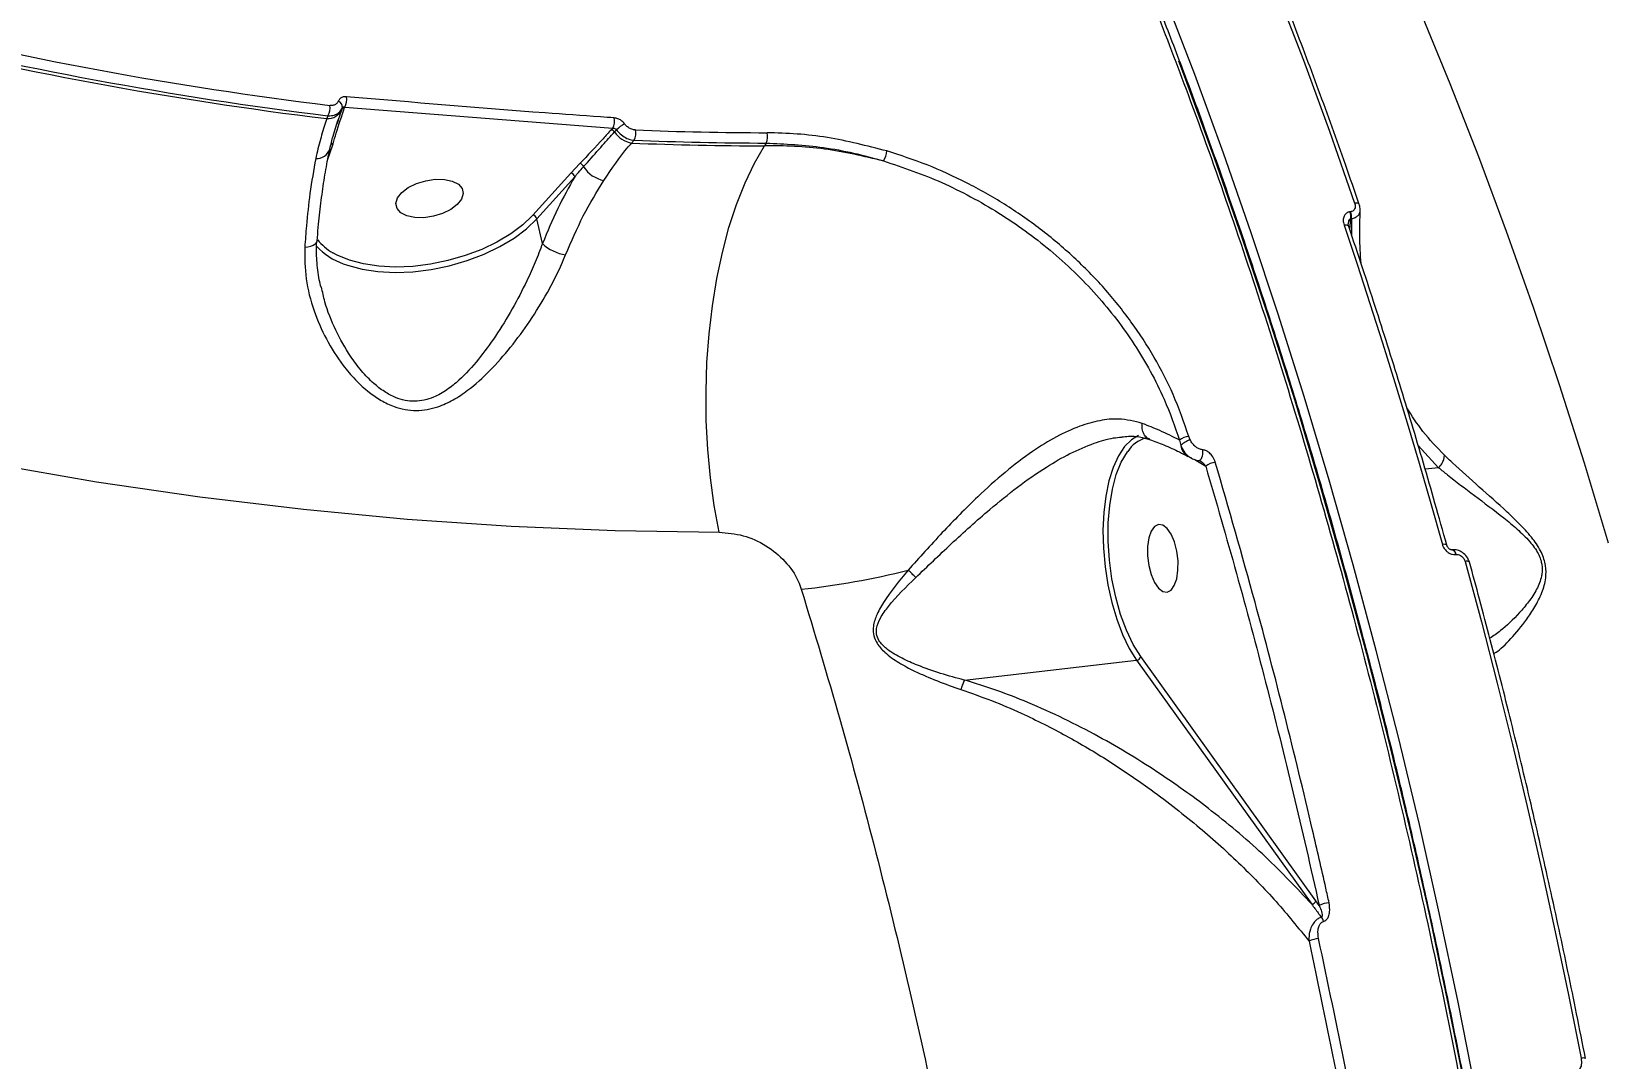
# Model space of a CAD drawing. Header units: millimetres. Extents: x -10881 to 8954, y -8695 to 5624.
# Drawn here: x 3439.8 to 3647, y -3353.4 to -3218.4 of the extents above; entities that cross this region are included whole.
import ezdxf

# ---------------------------------------------------------------- set-up
doc = ezdxf.new("R2010")
doc.units = ezdxf.units.MM
for name, color, linetype in [('DIKOM_ОБЪЕКТ', 7, 'Continuous'), ('DIKOM_РАЗМЕР_ЗОНА', 7, 'Continuous'), ('DIKOM_РАЗМЕР_ОБЪЕКТА', 7, 'Continuous')]:
    doc.layers.add(name, color=color, linetype=linetype)
doc.styles.add('style1', font='arial.ttf', dxfattribs={"width": 0.8})
doc.dimstyles.new('1-50', dxfattribs={"dimtxt": 300, "dimasz": 200, "dimexe": 100, "dimexo": 0, "dimgap": 100, "dimtad": 1, "dimtxsty": 'style1', "dimcen": 200, "dimclrd": 7, "dimclre": 7, "dimclrt": 7, "dimadec": 1, "dimazin": 2, "dimtfac": 1, "dimtmove": 0, "dimatfit": 2, "dimfxl": 0, "dimlwd": 25, "dimlwe": 18, "dimarcsym": 0})

# ---------------------------------------------------------------- blocks, each defined once
blk = doc.blocks.new('*D10')
at = {"layer": 'Defpoints', "color": 0, "transparency": 16777216}
for p in [(-7152.73, 2730.8), (7385.22, 911.28), (7385.22, -7693.77)]:
    blk.add_point(p, dxfattribs=at)
at = {"layer": 'DIKOM_РАЗМЕР_ОБЪЕКТА', "color": 7, "lineweight": 18, "transparency": 16777216}
for p, q in [((-7152.73, 2730.8), (-7152.73, -7793.77)), ((7385.22, 911.28), (7385.22, -7793.77))]:
    blk.add_line(p, q, dxfattribs=at)
at = {"layer": 'DIKOM_РАЗМЕР_ОБЪЕКТА', "color": 7, "lineweight": 25, "transparency": 16777216}
blk.add_line((-6952.73, -7693.77), (7185.22, -7693.77), dxfattribs=at)
at = {"layer": 'DIKOM_РАЗМЕР_ОБЪЕКТА', "color": 7, "transparency": 16777216}
for points in [[(-6952.73, -7660.43), (-6952.73, -7727.1), (-7152.73, -7693.77)], [(7185.22, -7660.43), (7185.22, -7727.1), (7385.22, -7693.77)]]:
    blk.add_solid(points, dxfattribs=at)
at = {"layer": 'DIKOM_РАЗМЕР_ОБЪЕКТА', "color": 7, "transparency": 16777216, "insert": (116.24, -7440.59), "char_height": 300, "attachment_point": 5, "style": 'style1'}
blk.add_mtext('14500', dxfattribs=at)
blk = doc.blocks.new('*D12')
at = {"layer": 'Defpoints', "color": 0, "transparency": 16777216}
for p in [(-9113.32, 3014.05), (8954.2, 2756.48), (8954.2, -8594.51)]:
    blk.add_point(p, dxfattribs=at)
at = {"layer": 'DIKOM_РАЗМЕР_ЗОНА', "color": 7, "lineweight": 18, "transparency": 16777216}
for p, q in [((-9113.32, 3014.05), (-9113.32, -8694.51)), ((8954.2, 2756.48), (8954.2, -8694.51))]:
    blk.add_line(p, q, dxfattribs=at)
at = {"layer": 'DIKOM_РАЗМЕР_ЗОНА', "color": 7, "lineweight": 25, "transparency": 16777216}
blk.add_line((-8913.32, -8594.51), (8754.2, -8594.51), dxfattribs=at)
at = {"layer": 'DIKOM_РАЗМЕР_ЗОНА', "color": 7, "transparency": 16777216}
for points in [[(-8913.32, -8561.18), (-8913.32, -8627.85), (-9113.32, -8594.51)], [(8754.2, -8561.18), (8754.2, -8627.85), (8954.2, -8594.51)]]:
    blk.add_solid(points, dxfattribs=at)
at = {"layer": 'DIKOM_РАЗМЕР_ЗОНА', "color": 7, "transparency": 16777216, "insert": (-79.56, -8341.34), "char_height": 300, "attachment_point": 5, "style": 'style1'}
blk.add_mtext('18000', dxfattribs=at)

msp = doc.modelspace()

# ---------------------------------------------------------------- linework, layer by layer
at = {"layer": 'DIKOM_ОБЪЕКТ', "color": 7, "linetype": 'Continuous', "lineweight": 15}
for p, q in [((3480.989, -3228.4), (3481.014, -3228.328)), ((3481.014, -3228.328), (3516.223, -3231.109)), ((3478.787, -3229.464), (3478.654, -3229.848)), ((3516.223, -3231.109), (3516.042, -3231.309)), ((3516.474, -3231.601), (3516.73, -3231.318)), ((3518.708, -3233.063), (3519.036, -3232.697)), ((3478.761, -3235.3), (3479.063, -3234.43)), ((3479.063, -3234.43), (3479.466, -3233.148)), ((3536.379, -3233.063), (3536.172, -3233.432)), ((3510.722, -3237.013), (3505.733, -3242.533)), ((3511.902, -3235.755), (3510.722, -3237.013)), ((3506.251, -3243.014), (3511.24, -3237.494)), ((3505.733, -3242.533), (3505.545, -3242.736)), ((3506.992, -3246.283), (3506.251, -3243.014)), ((3613.072, -3244.407), (3613.227, -3242.997)), ((3613.219, -3242.083), (3613.127, -3242.094)), ((3613.227, -3242.997), (3613.319, -3242.987)), ((3613.319, -3242.987), (3613.319, -3245.145)), ((3590.707, -3272.123), (3590.892, -3272.816)), ((3592.111, -3272.085), (3591.927, -3271.63)), ((3591.855, -3274.262), (3591.805, -3274.235)), ((3622.062, -3272.815), (3624.765, -3275.742)), ((3592.728, -3274.672), (3593.073, -3274.885)), ((3593.073, -3274.885), (3594.15, -3275.547)), ((3624.762, -3275.744), (3622.979, -3275.949)), ((3626.545, -3286.535), (3626.515, -3286.538)), ((3627.001, -3287.151), (3627.03, -3287.148)), ((3562.443, -3303.651), (3585.078, -3301.038)), ((3585.078, -3301.038), (3608.078, -3333.12)), ((3608.614, -3332.662), (3585.614, -3300.581)), ((3609.072, -3333.303), (3608.614, -3332.662))]:
    msp.add_line(p, q, dxfattribs=at)
at = {"layer": 'DIKOM_ОБЪЕКТ', "color": 7, "linetype": 'Continuous', "lineweight": 15, "flags": 128}
for points in [[(3647.084, -3285.639), (3643.921, -3275.159), (3640.633, -3264.835), (3637.223, -3254.677), (3633.692, -3244.693), (3630.046, -3234.893), (3626.287, -3225.287), (3622.419, -3215.883), (3618.445, -3206.689), (3614.369, -3197.716), (3610.194, -3188.97), (3605.926, -3180.46), (3601.567, -3172.194), (3597.122, -3164.18), (3592.595, -3156.424), (3587.99, -3148.935), (3583.311, -3141.719), (3578.563, -3134.783), (3573.75, -3128.134), (3568.876, -3121.777), (3563.947, -3115.718), (3558.966, -3109.964)], [(3584.614, -3169.741), (3588.55, -3178.038), (3592.407, -3186.519), (3596.181, -3195.18), (3599.87, -3204.014), (3603.471, -3213.015), (3606.981, -3222.177), (3610.399, -3231.494), (3613.722, -3240.959)], [(3629.664, -3357.778), (3627.327, -3345.983), (3624.847, -3334.274), (3622.226, -3322.661), (3619.467, -3311.154), (3616.572, -3299.763), (3613.543, -3288.497), (3610.383, -3277.366), (3607.095, -3266.379), (3603.681, -3255.546), (3600.145, -3244.875), (3596.489, -3234.375), (3592.716, -3224.056), (3588.829, -3213.926)], [(3590.576, -3222.238), (3591.501, -3224.693), (3595.265, -3234.988), (3598.913, -3245.463), (3602.441, -3256.108), (3605.847, -3266.916), (3609.127, -3277.877), (3612.279, -3288.981), (3615.301, -3300.22), (3618.189, -3311.584), (3620.941, -3323.064), (3623.556, -3334.649), (3626.03, -3346.33), (3628.362, -3358.097)], [(3480.691, -3228.416), (3480.652, -3228.527), (3480.612, -3228.642)], [(3530.212, -3284.213), (3529.563, -3280.709), (3529.062, -3277.076), (3528.714, -3273.347), (3528.522, -3269.556), (3528.487, -3265.738), (3528.609, -3261.927), (3528.889, -3258.158), (3529.322, -3254.467), (3529.905, -3250.885), (3530.634, -3247.446), (3531.5, -3244.182), (3532.497, -3241.121), (3533.614, -3238.293), (3534.843, -3235.722), (3536.172, -3233.432)], [(3494.101, -3237.851), (3495.14, -3238.076), (3495.936, -3238.485), (3496.426, -3239.045), (3496.57, -3239.711), (3496.356, -3240.429), (3495.801, -3241.14), (3494.95, -3241.787), (3493.873, -3242.318), (3492.656, -3242.689), (3491.398, -3242.871), (3490.201, -3242.848), (3489.163, -3242.623), (3488.366, -3242.214), (3487.876, -3241.654), (3487.733, -3240.988), (3487.947, -3240.271), (3488.502, -3239.56), (3489.353, -3238.913), (3490.43, -3238.382), (3491.647, -3238.011), (3492.904, -3237.829), (3494.101, -3237.851)], [(3614.331, -3241.125), (3614.305, -3241.076), (3614.24, -3241.02), (3614.146, -3240.98), (3614.026, -3240.955), (3613.883, -3240.949), (3613.722, -3240.959)], [(3505.545, -3242.736), (3504.417, -3243.8), (3502.832, -3244.992), (3501.014, -3246.082), (3499.001, -3247.047), (3496.839, -3247.865), (3494.574, -3248.519), (3492.255, -3248.994), (3489.935, -3249.279), (3487.663, -3249.369), (3485.489, -3249.261), (3483.461, -3248.959), (3481.624, -3248.467), (3480.017, -3247.798), (3479.432, -3247.475)], [(3480.814, -3248.926), (3481.388, -3249.134), (3483.283, -3249.641), (3485.375, -3249.953), (3487.616, -3250.064), (3489.959, -3249.971), (3492.352, -3249.677), (3494.743, -3249.187), (3497.079, -3248.513), (3499.309, -3247.67), (3501.384, -3246.675), (3503.26, -3245.55), (3504.894, -3244.321), (3506.251, -3243.014)], [(3612.944, -3244.026), (3612.928, -3243.992), (3612.869, -3243.932), (3612.775, -3243.887), (3612.652, -3243.861), (3612.504, -3243.852), (3612.336, -3243.863)], [(3612.336, -3243.863), (3614.051, -3248.98), (3615.738, -3254.136), (3617.396, -3259.33), (3619.026, -3264.56), (3620.626, -3269.826), (3622.198, -3275.126), (3623.739, -3280.46), (3625.251, -3285.826)], [(3475.75, -3246.764), (3476.164, -3246.707), (3476.535, -3246.617), (3476.848, -3246.496), (3477.095, -3246.35), (3477.266, -3246.182), (3477.356, -3245.999), (3477.367, -3245.947)], [(3341.464, -3249.223), (3354.576, -3253.965), (3367.773, -3258.37), (3381.05, -3262.434), (3394.399, -3266.157), (3407.812, -3269.536), (3421.282, -3272.568), (3434.802, -3275.253), (3448.365, -3277.589), (3461.962, -3279.574), (3475.587, -3281.208), (3489.232, -3282.489), (3502.89, -3283.418), (3516.552, -3283.992), (3530.212, -3284.213)], [(3585.338, -3271.522), (3584.405, -3272.063), (3583.498, -3272.964), (3582.69, -3274.185), (3581.999, -3275.698), (3581.439, -3277.472), (3581.022, -3279.468), (3580.758, -3281.643), (3580.653, -3283.949), (3580.709, -3286.336), (3580.923, -3288.753), (3581.293, -3291.148), (3581.81, -3293.467), (3582.462, -3295.661), (3583.235, -3297.683), (3584.114, -3299.488), (3585.078, -3301.038)], [(3585.614, -3300.581), (3584.629, -3298.987), (3583.739, -3297.119), (3582.964, -3295.023), (3582.322, -3292.748), (3581.83, -3290.351), (3581.5, -3287.888), (3581.339, -3285.419), (3581.351, -3283.004), (3581.535, -3280.702), (3581.889, -3278.567), (3582.402, -3276.652), (3583.063, -3275.002), (3583.855, -3273.658), (3583.897, -3273.6)], [(3593.727, -3273.383), (3593.744, -3273.655), (3593.731, -3273.939), (3593.687, -3274.212), (3593.617, -3274.452), (3593.527, -3274.64), (3593.422, -3274.76), (3593.331, -3274.802)], [(3593.331, -3274.802), (3593.313, -3274.803), (3593.301, -3274.803)], [(3589.066, -3292.115), (3589.591, -3291.843), (3590.028, -3291.232), (3590.342, -3290.331), (3590.507, -3289.213), (3590.51, -3287.968), (3590.352, -3286.697), (3590.044, -3285.503), (3589.611, -3284.484), (3589.089, -3283.721), (3588.521, -3283.276), (3587.951, -3283.186), (3587.426, -3283.457), (3586.989, -3284.068), (3586.675, -3284.969), (3586.51, -3286.087), (3586.506, -3287.332), (3586.665, -3288.603), (3586.973, -3289.797), (3587.405, -3290.816), (3587.927, -3291.579), (3588.496, -3292.024), (3589.066, -3292.115)], [(3625.844, -3285.942), (3625.829, -3285.911), (3625.774, -3285.866), (3625.685, -3285.833), (3625.564, -3285.816), (3625.418, -3285.813), (3625.251, -3285.826)], [(3626.516, -3286.538), (3626.522, -3286.537), (3626.63, -3286.558), (3626.738, -3286.636), (3626.84, -3286.766), (3626.929, -3286.941), (3627.001, -3287.151)], [(3626.545, -3286.535), (3626.552, -3286.534), (3626.66, -3286.555), (3626.767, -3286.633), (3626.869, -3286.763), (3626.958, -3286.938), (3627.03, -3287.148)], [(3628.82, -3288.17), (3628.796, -3288.128), (3628.736, -3288.088), (3628.646, -3288.06), (3628.528, -3288.046), (3628.387, -3288.045), (3628.227, -3288.057)], [(3628.227, -3288.057), (3630.373, -3296.023), (3632.453, -3304.052), (3634.465, -3312.142), (3636.408, -3320.288), (3638.283, -3328.488), (3640.087, -3336.738), (3641.821, -3345.034), (3643.483, -3353.373)]]:
    msp.add_lwpolyline(points, dxfattribs=at)
at = {"layer": 'DIKOM_ОБЪЕКТ', "color": 7, "linetype": 'Continuous', "lineweight": 15}
for centre, radius, start, end in [((3539.222, -2734.465), 498.674, 255.95618, 263.03913), ((3539.344, -2734.223), 497.562, 255.95618, 263.03913), ((3538.986, -2734.558), 498.951, 255.94031, 263.055), ((3478.75, -3227.81), 2.04, 267.3189, 335.92831), ((3477.085, -3228.441), 1.985, 328.97633, 9.37898), ((3479.891, -3228.309), 0.807, 352.33316, 70.26424), ((3480.984, -3228.806), 0.406, 89.33234, 156.27987), ((3479.368, -3227.36), 1.909, 329.5325, 11.63754), ((3514.467, -3230.162), 1.995, 331.67105, 11.82414), ((3519.119, -3233.491), 3.23, 114.28343, 137.71505), ((3515.906, -3231.977), 0.681, 33.5002, 78.53478), ((3519.298, -3229.725), 3.39, 213.58744, 259.97008), ((3517.334, -3231.799), 1.925, 332.1895, 13.6954), ((3537.971, -2746.226), 486.839, 267.77104, 269.81272), ((3538.096, -2745.957), 485.753, 267.77104, 269.81272), ((3534.677, -3232.217), 1.901, 333.59027, 15.53785), ((3477.338, -3233.29), 1.802, 265.31123, 341.21594), ((3479.49, -3233.625), 0.477, 92.83265, 126.33828), ((3537.734, -2746.323), 487.112, 267.76148, 269.8162), ((3548.913, -3233.727), 3.358, 329.84622, 353.58135), ((3510.592, -3237.673), 0.672, 15.38388, 78.83609), ((3511.742, -3236.433), 0.697, 21.73712, 76.77771), ((3515.797, -3233.992), 4.047, 212.65215, 259.61064), ((3505.603, -3243.192), 0.672, 15.38388, 78.83609), ((3611.068, -3242.78), 2.17, 354.25313, 18.43206), ((3611.161, -3242.769), 2.17, 354.25313, 18.43206), ((3483.838, -3240.5), 8.952, 223.20236, 250.25497), ((3482.88, -3241.467), 6.928, 218.43714, 240.14343), ((3510.976, -3241.98), 5.865, 227.20528, 260.70787), ((3587.482, -3275.93), 4.275, 106.41598, 146.97676), ((3592.154, -3273.949), 2.33, 95.5818, 128.40741), ((3592.939, -3274.85), 2.887, 106.67982, 135.17866), ((3592.775, -3272.608), 1.895, 186.30177, 239.19914), ((3595.59, -3277.249), 2.229, 94.60765, 130.23855), ((3530.244, -3190.427), 101.859, 276.0666, 284.08311), ((3549.945, -3295.606), 8.159, 41.68252, 51.45272), ((3584.997, -3300.401), 0.642, 277.18305, 343.77893), ((3607.998, -3332.483), 0.642, 277.18313, 343.7781), ((3610.668, -3336.323), 3.415, 95.07625, 117.84836), ((3608.168, -3335.868), 1.561, 18.32651, 40.5255), ((3609.358, -3341.435), 3.804, 95.60075, 115.38652), ((3643.727, -3354.175), 0.839, 66.82329, 106.88703)]:
    msp.add_arc(centre, radius, start, end, dxfattribs=at)
for points, knots in [([(3614.331, -3241.125), (3613.728, -3239.38), (3611.978, -3234.32), (3609, -3226.065), (3605.366, -3216.42), (3601.631, -3206.949), (3597.799, -3197.659), (3593.872, -3188.556), (3589.924, -3179.804), (3587.029, -3173.651), (3585.481, -3170.451), (3585.246, -3169.964)], [0, 0, 0, 0, 0.06884193, 0.19965691, 0.33047785, 0.4613028, 0.59213205, 0.72296586, 0.85380454, 0.97776591, 1, 1, 1, 1]), ([(3587.474, -3215.232), (3588.937, -3219.033), (3592.25, -3227.645), (3597.179, -3241.471), (3602.262, -3256.701), (3607.104, -3272.315), (3611.725, -3288.375), (3616.105, -3304.848), (3620.233, -3321.731), (3624.074, -3338.898), (3627.57, -3356.095), (3630.724, -3373.263), (3633.546, -3390.382), (3636.068, -3407.653), (3638.298, -3425.15), (3640.221, -3442.826), (3641.826, -3460.672), (3643.096, -3478.551), (3644.012, -3496.199), (3644.586, -3513.563), (3644.831, -3530.637), (3644.749, -3547.619), (3644.337, -3564.58), (3643.585, -3581.467), (3642.486, -3598.264), (3641.042, -3614.839), (3639.275, -3630.947), (3637.205, -3646.551), (3634.845, -3661.655), (3632.168, -3676.433), (3629.16, -3690.945), (3625.819, -3705.139), (3622.139, -3718.993), (3618.144, -3732.395), (3613.894, -3745.148), (3609.412, -3757.233), (3604.713, -3768.663), (3599.744, -3779.572), (3594.478, -3789.999), (3588.925, -3799.899), (3583.08, -3809.249), (3576.984, -3817.967), (3570.393, -3826.355), (3563.296, -3834.274), (3555.68, -3841.614), (3547.796, -3848.004), (3541.235, -3852.614), (3537.235, -3854.739), (3536.019, -3855.384)], [0, 0, 0, 0, 0.0169086, 0.0383058, 0.0597398, 0.0812855, 0.1028686, 0.1248822, 0.1469358, 0.169111, 0.1913272, 0.2127244, 0.2341584, 0.255704, 0.2772872, 0.2993007, 0.3213543, 0.3435295, 0.3657457, 0.3871429, 0.4085769, 0.4301225, 0.4517057, 0.4737192, 0.4957728, 0.517948, 0.5401642, 0.5615614, 0.5829954, 0.604541, 0.6261242, 0.6481377, 0.6701913, 0.6923665, 0.7145826, 0.7359798, 0.7574138, 0.7789594, 0.8005425, 0.822556, 0.8446096, 0.8667848, 0.8890009, 0.9139315, 0.9388622, 0.963851, 0.9890173, 1, 1, 1, 1]), ([(3536.339, -3855.413), (3537.439, -3854.8), (3540.1, -3853.319), (3544.247, -3850.617), (3548.787, -3847.358), (3553.259, -3843.785), (3557.666, -3839.91), (3562.009, -3835.728), (3566.289, -3831.238), (3570.502, -3826.442), (3574.635, -3821.358), (3578.671, -3816.003), (3582.597, -3810.395), (3586.411, -3804.536), (3590.117, -3798.425), (3593.714, -3792.061), (3597.206, -3785.442), (3600.592, -3778.565), (3603.874, -3771.431), (3607.053, -3764.036), (3610.129, -3756.378), (3613.102, -3748.456), (3615.965, -3740.29), (3618.706, -3731.914), (3621.314, -3723.358), (3623.785, -3714.633), (3626.123, -3705.735), (3628.328, -3696.661), (3630.402, -3687.409), (3632.345, -3677.975), (3634.158, -3668.358), (3635.84, -3658.555), (3637.394, -3648.562), (3638.818, -3638.375), (3640.11, -3628.014), (3641.265, -3617.519), (3642.277, -3606.93), (3643.146, -3596.268), (3643.871, -3585.533), (3644.453, -3574.718), (3644.893, -3563.822), (3645.191, -3552.841), (3645.348, -3541.771), (3645.363, -3530.611), (3645.236, -3519.356), (3644.966, -3508.002), (3644.554, -3496.561), (3644.002, -3485.071), (3643.311, -3473.58), (3642.482, -3462.119), (3641.516, -3450.69), (3640.414, -3439.29), (3639.175, -3427.914), (3637.799, -3416.558), (3636.285, -3405.22), (3634.635, -3393.897), (3632.846, -3382.585), (3630.917, -3371.281), (3628.85, -3359.987), (3626.65, -3348.734), (3624.325, -3337.569), (3621.883, -3326.532), (3619.327, -3315.632), (3616.656, -3304.865), (3613.869, -3294.225), (3610.966, -3283.71), (3607.946, -3273.316), (3604.808, -3263.04), (3601.551, -3252.881), (3598.174, -3242.832), (3594.674, -3232.9), (3591.316, -3223.747), (3589.078, -3217.988), (3588.086, -3215.436)], [0, 0, 0, 0, 0.0099177, 0.0239784, 0.0380449, 0.0521277, 0.0662424, 0.0804042, 0.0946284, 0.10893, 0.1232768, 0.1375702, 0.1517928, 0.1659618, 0.1800928, 0.1942015, 0.2083038, 0.2224142, 0.2365445, 0.2507107, 0.2649285, 0.2792141, 0.2935628, 0.3078899, 0.3221316, 0.3363128, 0.3504494, 0.3645578, 0.3786539, 0.3927539, 0.406869, 0.4210148, 0.4352073, 0.4494627, 0.4637923, 0.4781237, 0.4923809, 0.5065728, 0.5207156, 0.5348253, 0.5489181, 0.5630102, 0.5771143, 0.5912445, 0.6054168, 0.6196475, 0.6339524, 0.6482854, 0.6625633, 0.676771, 0.6909249, 0.7050411, 0.7191358, 0.733225, 0.7473231, 0.7614426, 0.7755997, 0.7898103, 0.8040906, 0.8184264, 0.8327337, 0.8469617, 0.8611312, 0.8752583, 0.8893591, 0.9034499, 0.9175464, 0.9316598, 0.945806, 0.9600011, 0.9742612, 0.9885927, 1, 1, 1, 1]), ([(3478.787, -3229.464), (3478.881, -3229.467), (3479.235, -3229.478), (3479.803, -3229.351), (3480.389, -3228.989), (3480.59, -3228.608), (3480.691, -3228.416)], [0, 0, 0, 0, 0.1092315, 0.4079413, 0.7031128, 1, 1, 1, 1]), ([(3480.164, -3227.549), (3480.104, -3227.661), (3479.986, -3227.885), (3479.641, -3228.083), (3479.307, -3228.14), (3479.1, -3228.122), (3479.044, -3228.117)], [0, 0, 0, 0, 0.2954348, 0.5903659, 0.8901389, 1, 1, 1, 1]), ([(3479.466, -3233.148), (3479.603, -3232.688), (3480.071, -3231.107), (3480.608, -3229.523), (3480.989, -3228.4)], [0, 0, 0, 0, 0.2911771, 1, 1, 1, 1]), ([(3480.612, -3228.642), (3480.548, -3228.83), (3480.329, -3229.464), (3480.12, -3230.11), (3479.973, -3230.564)], [0, 0, 0, 0, 0.2963541, 1, 1, 1, 1]), ([(3481.238, -3226.975), (3481.198, -3226.973), (3481.007, -3226.96), (3480.687, -3227.015), (3480.342, -3227.213), (3480.223, -3227.437), (3480.164, -3227.549)], [0, 0, 0, 0, 0.08104817, 0.39083274, 0.69514486, 1, 1, 1, 1]), ([(3480.691, -3228.416), (3480.709, -3228.385), (3480.746, -3228.32), (3480.851, -3228.29), (3480.945, -3228.302), (3481.002, -3228.324), (3481.014, -3228.328)], [0, 0, 0, 0, 0.2865198, 0.589779, 0.9137368, 1, 1, 1, 1]), ([(3516.419, -3229.753), (3515.815, -3229.711), (3512.792, -3229.501), (3501.008, -3228.656), (3489.926, -3227.714), (3481.238, -3226.975)], [0, 0, 0, 0, 0.0512253, 0.2561273, 1, 1, 1, 1]), ([(3478.654, -3229.848), (3478.6, -3230.018), (3478.325, -3230.877), (3477.781, -3232.554), (3477.388, -3234.24), (3477.191, -3235.086)], [0, 0, 0, 0, 0.1088866, 0.5528039, 1, 1, 1, 1]), ([(3479.056, -3233.875), (3479.186, -3233.292), (3479.504, -3231.871), (3479.949, -3230.58), (3480.211, -3229.819)], [0, 0, 0, 0, 0.4102194, 1, 1, 1, 1]), ([(3517.791, -3230.547), (3517.763, -3230.51), (3517.638, -3230.341), (3517.348, -3230.077), (3516.893, -3229.827), (3516.577, -3229.778), (3516.419, -3229.753)], [0, 0, 0, 0, 0.0855851, 0.3893451, 0.6948191, 1, 1, 1, 1]), ([(3519.204, -3231.343), (3519.047, -3231.323), (3518.732, -3231.282), (3518.272, -3231.044), (3517.963, -3230.776), (3517.828, -3230.596), (3517.791, -3230.547)], [0, 0, 0, 0, 0.2968968, 0.5940668, 0.8895197, 1, 1, 1, 1]), ([(3516.042, -3231.309), (3515.684, -3231.702), (3514.335, -3233.189), (3512.933, -3234.668), (3511.902, -3235.755)], [0, 0, 0, 0, 0.2646963, 1, 1, 1, 1]), ([(3512.39, -3236.175), (3512.56, -3235.985), (3513.409, -3235.036), (3514.766, -3233.5), (3515.95, -3232.183), (3516.474, -3231.601)], [0, 0, 0, 0, 0.1222813, 0.6114381, 1, 1, 1, 1]), ([(3516.223, -3231.109), (3516.282, -3231.109), (3516.4, -3231.109), (3516.569, -3231.172), (3516.676, -3231.252), (3516.72, -3231.306), (3516.73, -3231.318)], [0, 0, 0, 0, 0.3131238, 0.619667, 0.9171247, 1, 1, 1, 1]), ([(3516.73, -3231.318), (3516.79, -3231.4), (3517.014, -3231.702), (3517.521, -3232.156), (3518.271, -3232.571), (3518.781, -3232.655), (3519.036, -3232.697)], [0, 0, 0, 0, 0.1106032, 0.4063325, 0.7035048, 1, 1, 1, 1]), ([(3552.25, -3234.102), (3549.64, -3233.433), (3545.691, -3232.42), (3540.431, -3231.813), (3537.819, -3231.743), (3536.508, -3231.708)], [0, 0, 0, 0, 0.4927635, 0.7454697, 1, 1, 1, 1]), ([(3477.384, -3245.95), (3477.43, -3245.346), (3477.561, -3243.63), (3477.862, -3240.952), (3478.282, -3237.952), (3478.682, -3235.59), (3478.963, -3234.321), (3479.055, -3233.905)], [0, 0, 0, 0, 0.1345144, 0.3822737, 0.6307115, 0.8788664, 1, 1, 1, 1]), ([(3515.067, -3237.972), (3516.096, -3236.429), (3517.261, -3234.68), (3518.555, -3233.234), (3518.708, -3233.063)], [0, 0, 0, 0, 0.8821406, 1, 1, 1, 1]), ([(3551.817, -3235.413), (3549.225, -3234.814), (3545.304, -3233.906), (3540.076, -3233.435), (3537.476, -3233.433), (3536.172, -3233.432)], [0, 0, 0, 0, 0.4927819, 0.7454818, 1, 1, 1, 1]), ([(3536.379, -3233.063), (3538.884, -3233.178), (3542.674, -3233.353), (3547.871, -3234.33), (3550.498, -3235.051), (3551.817, -3235.413)], [0, 0, 0, 0, 0.492808, 0.7454984, 1, 1, 1, 1]), ([(3591.927, -3271.63), (3591.291, -3269.785), (3590.066, -3266.236), (3587.451, -3261.193), (3584.417, -3256.505), (3580.875, -3252.093), (3576.871, -3248.02), (3572.473, -3244.319), (3567.749, -3241.032), (3562.753, -3238.219), (3557.571, -3235.842), (3554.022, -3234.681), (3552.25, -3234.102)], [0, 0, 0, 0, 0.1070822, 0.2059729, 0.3051836, 0.4040767, 0.5033365, 0.6029167, 0.7021785, 0.8013468, 0.9008323, 1, 1, 1, 1]), ([(3477.191, -3235.086), (3476.926, -3236.591), (3476.44, -3239.345), (3475.998, -3243.369), (3475.819, -3245.818), (3475.75, -3246.764)], [0, 0, 0, 0, 0.4251179, 0.7780799, 1, 1, 1, 1]), ([(3511.24, -3237.494), (3511.403, -3237.302), (3511.779, -3236.859), (3512.169, -3236.422), (3512.39, -3236.175)], [0, 0, 0, 0, 0.4352963, 1, 1, 1, 1]), ([(3551.817, -3235.413), (3554.386, -3236.28), (3558.272, -3237.592), (3563.289, -3240.084), (3568.15, -3242.892), (3572.729, -3246.214), (3576.903, -3249.968), (3580.765, -3253.99), (3584.14, -3258.385), (3586.926, -3263.052), (3589.022, -3267.238), (3590.084, -3270.318), (3590.707, -3272.123)], [0, 0, 0, 0, 0.1468748, 0.2222339, 0.2981482, 0.444988, 0.5203448, 0.5962631, 0.7424206, 0.8174389, 0.8930195, 1, 1, 1, 1]), ([(3511.24, -3237.494), (3510.477, -3238.851), (3508.94, -3241.586), (3507.645, -3244.709), (3506.992, -3246.283)], [0, 0, 0, 0, 0.4960566, 1, 1, 1, 1]), ([(3510.029, -3247.767), (3510.779, -3246.017), (3512.295, -3242.474), (3514.136, -3239.484), (3515.067, -3237.972)], [0, 0, 0, 0, 0.4942419, 1, 1, 1, 1]), ([(3613.722, -3240.959), (3613.759, -3241.108), (3613.823, -3241.372), (3613.748, -3241.709), (3613.588, -3241.939), (3613.395, -3242.054), (3613.26, -3242.076), (3613.219, -3242.083)], [0, 0, 0, 0, 0.3025704, 0.534681, 0.7254608, 0.9171004, 1, 1, 1, 1]), ([(3614.448, -3241.949), (3614.449, -3241.746), (3614.451, -3241.465), (3614.346, -3241.201), (3614.317, -3241.128)], [0, 0, 0, 0, 0.7205353, 1, 1, 1, 1]), ([(3613.127, -3242.094), (3613.065, -3242.104), (3612.853, -3242.14), (3612.549, -3242.325), (3612.297, -3242.7), (3612.183, -3243.228), (3612.282, -3243.639), (3612.336, -3243.863)], [0, 0, 0, 0, 0.0796272, 0.2757181, 0.4707552, 0.7105349, 1, 1, 1, 1]), ([(3612.898, -3243.669), (3612.909, -3243.575), (3612.929, -3243.396), (3613.004, -3243.192), (3613.089, -3243.071), (3613.157, -3243.014), (3613.206, -3243.002), (3613.227, -3242.997)], [0, 0, 0, 0, 0.3484287, 0.663587, 0.7940198, 0.913326, 1, 1, 1, 1]), ([(3613.319, -3242.987), (3613.401, -3242.971), (3613.67, -3242.92), (3614.045, -3242.735), (3614.375, -3242.392), (3614.426, -3242.098), (3614.453, -3241.942)], [0, 0, 0, 0, 0.1252246, 0.4123098, 0.687449, 1, 1, 1, 1]), ([(3614.578, -3248.905), (3614.492, -3247.701), (3614.33, -3245.413), (3614.421, -3243.059), (3614.464, -3241.943)], [0, 0, 0, 0, 0.5262884, 1, 1, 1, 1]), ([(3612.949, -3244.026), (3612.94, -3244.005), (3612.892, -3243.884), (3612.882, -3243.74), (3612.893, -3243.683), (3612.895, -3243.673)], [0, 0, 0, 0, 0.1419516, 0.8508402, 1, 1, 1, 1]), ([(3625.844, -3285.942), (3625.326, -3284.092), (3623.821, -3278.725), (3621.243, -3269.936), (3618.072, -3259.628), (3615.293, -3251.005), (3613.556, -3245.843), (3612.944, -3244.026)], [0, 0, 0, 0, 0.12932467, 0.37505622, 0.62079735, 0.86654389, 1, 1, 1, 1]), ([(3475.75, -3246.764), (3475.754, -3248.142), (3475.761, -3250.952), (3476.845, -3255.031), (3478.505, -3258.873), (3480.409, -3261.89), (3482.374, -3264.216), (3484.06, -3265.766), (3485.785, -3266.945), (3487.818, -3267.913), (3490.398, -3268.393), (3493.051, -3267.9), (3495.288, -3266.866), (3497.598, -3265.325), (3500.139, -3263.025), (3502.85, -3259.929), (3505.39, -3256.462), (3507.41, -3253.185), (3508.965, -3250.251), (3509.673, -3248.599), (3510.029, -3247.767)], [0, 0, 0, 0, 0.0741124, 0.1510356, 0.2205987, 0.2917262, 0.3343346, 0.3775455, 0.4100567, 0.4432595, 0.4962516, 0.5490834, 0.5885348, 0.6289782, 0.6961141, 0.7650066, 0.8354346, 0.9076279, 0.9534372, 1, 1, 1, 1]), ([(3477.907, -3252.016), (3477.82, -3251.693), (3477.508, -3250.524), (3477.325, -3248.529), (3477.237, -3246.811), (3477.359, -3245.981), (3477.365, -3245.937)], [0, 0, 0, 0, 0.15999952, 0.57926968, 0.97787687, 1, 1, 1, 1]), ([(3506.992, -3246.283), (3506.688, -3247.095), (3506.075, -3248.731), (3504.757, -3251.62), (3503.035, -3254.914), (3500.904, -3258.383), (3498.595, -3261.559), (3496.459, -3263.916), (3494.457, -3265.547), (3492.554, -3266.638), (3490.226, -3267.197), (3487.954, -3266.727), (3486.178, -3265.764), (3484.662, -3264.582), (3483.168, -3263.016), (3481.434, -3260.693), (3479.767, -3257.661), (3478.482, -3254.582), (3478.09, -3252.648), (3477.96, -3252.007)], [0, 0, 0, 0, 0.0532161, 0.1072626, 0.1893365, 0.2733192, 0.3504146, 0.4291272, 0.472627, 0.517132, 0.5731737, 0.6289317, 0.6639811, 0.7001142, 0.7479879, 0.7966757, 0.8771734, 0.9593189, 1, 1, 1, 1]), ([(3625.514, -3274.08), (3624.538, -3273.073), (3622.7, -3271.176), (3621.259, -3268.927), (3620.583, -3267.871)], [0, 0, 0, 0, 0.530962, 1, 1, 1, 1]), ([(3585.802, -3269.911), (3584.791, -3269.65), (3583.025, -3269.195), (3580.215, -3269.492), (3577.471, -3270.256), (3574.5, -3271.62), (3571.201, -3273.662), (3567.729, -3276.331), (3563.734, -3279.928), (3559.423, -3284.328), (3556.51, -3287.575), (3555.029, -3289.225)], [0, 0, 0, 0, 0.1045096, 0.1823156, 0.2623965, 0.3546203, 0.4495241, 0.5618071, 0.6772358, 0.8359151, 1, 1, 1, 1]), ([(3586.813, -3271.993), (3586.677, -3271.94), (3586.355, -3271.814), (3585.998, -3271.323), (3585.801, -3270.692), (3585.779, -3270.193), (3585.799, -3269.953), (3585.802, -3269.911)], [0, 0, 0, 0, 0.2024592, 0.4785754, 0.7546926, 0.9562114, 1, 1, 1, 1]), ([(3590.707, -3272.123), (3589.872, -3271.692), (3588.389, -3270.927), (3586.59, -3270.22), (3585.802, -3269.911)], [0, 0, 0, 0, 0.5623929, 1, 1, 1, 1]), ([(3556.038, -3290.18), (3557.58, -3288.705), (3560.704, -3285.716), (3565.209, -3281.65), (3569.417, -3278.242), (3572.949, -3275.76), (3576.338, -3273.801), (3579.29, -3272.541), (3581.565, -3271.84), (3582.728, -3271.753), (3583.075, -3271.727)], [0, 0, 0, 0, 0.190902, 0.3867221, 0.5198849, 0.656048, 0.7634445, 0.8735023, 0.9622402, 1, 1, 1, 1]), ([(3583.107, -3271.695), (3583.409, -3271.657), (3584.238, -3271.552), (3585.478, -3271.654), (3586.352, -3271.914), (3586.792, -3272.045)], [0, 0, 0, 0, 0.2218247, 0.6076537, 1, 1, 1, 1]), ([(3586.774, -3272.019), (3587.406, -3272.257), (3588.819, -3272.79), (3590.497, -3273.542), (3591.432, -3274.054), (3591.792, -3274.251)], [0, 0, 0, 0, 0.3327578, 0.7437028, 1, 1, 1, 1]), ([(3593.727, -3273.383), (3593.582, -3273.359), (3593.295, -3273.309), (3592.833, -3273.027), (3592.414, -3272.615), (3592.207, -3272.253), (3592.111, -3272.085)], [0, 0, 0, 0, 0.2096764, 0.4181568, 0.729856, 1, 1, 1, 1]), ([(3590.892, -3272.816), (3591.009, -3273.07), (3591.267, -3273.628), (3591.777, -3274.206), (3592.172, -3274.414), (3592.284, -3274.473)], [0, 0, 0, 0, 0.3738673, 0.8212508, 1, 1, 1, 1]), ([(3591.868, -3274.243), (3591.932, -3274.276), (3592.086, -3274.356), (3592.218, -3274.436), (3592.295, -3274.483)], [0, 0, 0, 0, 0.4180968, 1, 1, 1, 1]), ([(3595.411, -3275.027), (3595.39, -3274.962), (3595.291, -3274.656), (3595.025, -3274.174), (3594.581, -3273.722), (3594.142, -3273.454), (3593.865, -3273.407), (3593.727, -3273.383)], [0, 0, 0, 0, 0.0843516, 0.4026499, 0.6518232, 0.8254915, 1, 1, 1, 1]), ([(3624.765, -3275.742), (3624.909, -3275.569), (3625.198, -3275.223), (3625.434, -3274.693), (3625.514, -3274.314), (3625.514, -3274.135), (3625.514, -3274.08)], [0, 0, 0, 0, 0.3252677, 0.6505354, 0.8925526, 1, 1, 1, 1]), ([(3632.006, -3300.174), (3632.109, -3300.117), (3632.763, -3299.762), (3634.252, -3298.257), (3636.016, -3296.189), (3637.421, -3294.067), (3638.337, -3292.289), (3638.887, -3290.453), (3638.9, -3288.614), (3638.316, -3286.802), (3637.112, -3284.981), (3635.53, -3283.236), (3633.127, -3280.94), (3630.042, -3278.236), (3627.312, -3275.789), (3625.88, -3274.429), (3625.514, -3274.08)], [0, 0, 0, 0, 0.0240052, 0.1512992, 0.280953, 0.3472771, 0.4143121, 0.4730393, 0.5148572, 0.5572816, 0.6045972, 0.6601783, 0.7172656, 0.8364412, 0.9580987, 1, 1, 1, 1]), ([(3592.288, -3274.467), (3592.382, -3274.529), (3592.689, -3274.728), (3593.051, -3274.772), (3593.301, -3274.801)], [0, 0, 0, 0, 0.3088802, 1, 1, 1, 1]), ([(3593.3, -3274.803), (3593.298, -3274.803), (3593.296, -3274.803), (3593.312, -3274.804), (3593.354, -3274.813), (3593.41, -3274.834), (3593.454, -3274.86), (3593.478, -3274.873)], [0, 0, 0, 0, 0.2061528, 0.3782461, 0.5542978, 0.764501, 1, 1, 1, 1]), ([(3593.476, -3274.876), (3593.503, -3274.891), (3593.635, -3274.966), (3593.844, -3275.165), (3594.032, -3275.377), (3594.129, -3275.517), (3594.15, -3275.547)], [0, 0, 0, 0, 0.0820984, 0.4091872, 0.8739369, 1, 1, 1, 1]), ([(3594.15, -3275.547), (3595.512, -3280.225), (3598.238, -3289.587), (3602.062, -3303.937), (3605.708, -3318.493), (3607.951, -3328.364), (3609.072, -3333.303)], [0, 0, 0, 0, 0.2491447, 0.4986289, 0.7491418, 1, 1, 1, 1]), ([(3610.366, -3332.921), (3610.224, -3332.285), (3609.515, -3329.103), (3607.627, -3320.858), (3604.572, -3308.288), (3600.353, -3292.101), (3597.18, -3281.137), (3595.411, -3275.027)], [0, 0, 0, 0, 0.0321573, 0.1607921, 0.4182836, 0.6757752, 1, 1, 1, 1]), ([(3624.765, -3275.742), (3624.765, -3275.742), (3624.764, -3275.743), (3624.763, -3275.743), (3624.762, -3275.744), (3624.762, -3275.744)], [0, 0, 0, 0, 0.2963091, 0.6893278, 1, 1, 1, 1]), ([(3624.762, -3275.744), (3625.148, -3276.053), (3626.625, -3277.237), (3629.449, -3279.387), (3632.601, -3281.74), (3635.08, -3283.778), (3636.447, -3285.079), (3637.352, -3286.206), (3637.816, -3286.947), (3638.131, -3287.658), (3638.273, -3288.171), (3638.363, -3288.716), (3638.384, -3289.291), (3638.281, -3290.082), (3638.029, -3290.904), (3637.482, -3292.08), (3636.585, -3293.415), (3634.968, -3295.313), (3633.18, -3297.019), (3631.946, -3297.855), (3631.482, -3298.17)], [0, 0, 0, 0, 0.0463111, 0.1773619, 0.3106014, 0.3700868, 0.430642, 0.4544797, 0.4789386, 0.4963422, 0.5143278, 0.5212827, 0.5421204, 0.5636257, 0.5941481, 0.6252038, 0.6953436, 0.7664077, 0.9120931, 1, 1, 1, 1]), ([(3530.212, -3284.213), (3531.265, -3284.305), (3533.346, -3284.485), (3536.395, -3285.867), (3538.951, -3287.934), (3540.418, -3290.052), (3540.881, -3291.355), (3541.009, -3291.716)], [0, 0, 0, 0, 0.2385226, 0.4713368, 0.696805, 0.9159909, 1, 1, 1, 1]), ([(3625.251, -3285.826), (3625.3, -3285.966), (3625.407, -3286.265), (3625.714, -3286.663), (3626.112, -3286.971), (3626.559, -3287.156), (3626.853, -3287.153), (3627.001, -3287.151)], [0, 0, 0, 0, 0.18903409, 0.40452677, 0.60685181, 0.80337196, 1, 1, 1, 1]), ([(3626.514, -3286.538), (3626.513, -3286.538), (3626.498, -3286.541), (3626.436, -3286.539), (3626.328, -3286.508), (3626.202, -3286.442), (3626.067, -3286.332), (3625.943, -3286.177), (3625.866, -3286.033), (3625.853, -3285.96), (3625.85, -3285.943)], [0, 0, 0, 0, 0.0142228, 0.161844, 0.282439, 0.4087261, 0.5607135, 0.735985, 0.9388218, 1, 1, 1, 1]), ([(3628.801, -3288.175), (3628.74, -3287.983), (3628.596, -3287.534), (3628.09, -3286.975), (3627.432, -3286.611), (3626.885, -3286.481), (3626.605, -3286.543), (3626.549, -3286.555)], [0, 0, 0, 0, 0.1994226, 0.4663731, 0.7118636, 0.9415847, 1, 1, 1, 1]), ([(3627.03, -3287.148), (3627.13, -3287.147), (3627.33, -3287.145), (3627.635, -3287.271), (3627.908, -3287.481), (3628.12, -3287.755), (3628.193, -3287.961), (3628.227, -3288.057)], [0, 0, 0, 0, 0.1951513, 0.3900918, 0.5932741, 0.8111156, 1, 1, 1, 1]), ([(3644.057, -3353.404), (3643.672, -3351.447), (3642.557, -3345.773), (3640.613, -3336.437), (3638.184, -3325.431), (3635.629, -3314.516), (3632.951, -3303.701), (3630.664, -3294.932), (3629.26, -3289.783), (3628.82, -3288.17)], [0, 0, 0, 0, 0.0879785, 0.2551394, 0.4223054, 0.5894733, 0.7566435, 0.9238161, 1, 1, 1, 1]), ([(3555.029, -3289.225), (3553.879, -3290.611), (3552.288, -3292.527), (3550.85, -3295.093), (3550.398, -3296.584), (3550.477, -3297.843), (3550.985, -3298.98), (3552.122, -3300.212), (3553.821, -3301.409), (3557.126, -3303.165), (3559.911, -3304.17), (3561.965, -3304.912)], [0, 0, 0, 0, 0.2311133, 0.319666, 0.3914023, 0.4366917, 0.482219, 0.5456618, 0.6397129, 0.7342294, 1, 1, 1, 1]), ([(3562.434, -3303.654), (3562.431, -3303.654), (3560.345, -3303.123), (3557.562, -3302.28), (3554.224, -3300.826), (3552.512, -3299.857), (3551.357, -3298.799), (3550.868, -3297.797), (3550.858, -3296.675), (3551.423, -3295.368), (3553.064, -3293.093), (3554.785, -3291.408), (3556.038, -3290.18)], [0, 0, 0, 0, 0.0003162, 0.2742391, 0.3682386, 0.4635033, 0.5235102, 0.5648333, 0.606153, 0.6747017, 0.7630002, 1, 1, 1, 1]), ([(3541.009, -3291.716), (3542.718, -3297.388), (3546.148, -3308.771), (3550.862, -3326.327), (3555.273, -3344.3), (3559.323, -3362.664), (3563.019, -3381.447), (3566.325, -3400.536), (3569.228, -3419.915), (3571.543, -3438.191), (3573.353, -3455.314), (3574.738, -3471.215), (3575.828, -3487.174), (3576.615, -3503.146), (3577.096, -3519.148), (3577.261, -3535.105), (3577.107, -3551.003), (3576.646, -3566.262), (3575.91, -3580.863), (3574.933, -3594.811), (3573.691, -3608.569), (3572.279, -3621.249), (3570.758, -3632.855), (3569.178, -3643.444), (3567.427, -3653.854), (3565.073, -3666.384), (3562.29, -3679.296), (3559.028, -3692.476), (3555.886, -3703.853), (3552.505, -3714.868), (3549.12, -3724.822), (3545.79, -3733.763), (3542.558, -3741.777), (3539.181, -3749.508), (3534.868, -3758.631), (3529.856, -3768.157), (3524.073, -3777.867), (3518.421, -3786.32), (3512.533, -3794.133), (3506.428, -3801.269), (3500.123, -3807.718), (3493.624, -3813.45), (3486.945, -3818.529), (3482.351, -3821.299), (3480.051, -3822.685)], [0, 0, 0, 0, 0.0276486, 0.0554848, 0.083388, 0.1116962, 0.140075, 0.1688691, 0.1977377, 0.2268103, 0.2503053, 0.2739149, 0.2975658, 0.3214622, 0.3454014, 0.3695905, 0.3938241, 0.4181796, 0.440248, 0.4623164, 0.4845213, 0.5067261, 0.5246737, 0.5426213, 0.5606422, 0.5786631, 0.6089147, 0.6309307, 0.6529466, 0.6750986, 0.6972505, 0.7151552, 0.7330599, 0.7510375, 0.7690151, 0.7991937, 0.8241661, 0.8491879, 0.8742843, 0.8994309, 0.9244854, 0.9495897, 0.9747695, 1, 1, 1, 1]), ([(3562.434, -3303.654), (3562.362, -3303.823), (3562.231, -3304.133), (3562.062, -3304.617), (3561.979, -3304.871), (3561.965, -3304.912)], [0, 0, 0, 0, 0.4994815, 0.9205566, 1, 1, 1, 1]), ([(3561.965, -3304.912), (3563.325, -3305.378), (3566.044, -3306.312), (3570.711, -3308.328), (3575.905, -3310.945), (3581.443, -3314.242), (3587.211, -3318.161), (3592.963, -3322.634), (3598.558, -3327.661), (3603.525, -3332.752), (3606.327, -3336.25), (3607.727, -3337.998)], [0, 0, 0, 0, 0.0661314, 0.1323031, 0.238336, 0.3447311, 0.4509767, 0.593956, 0.7292239, 0.864722, 1, 1, 1, 1]), ([(3562.443, -3303.651), (3562.442, -3303.651), (3562.438, -3303.651), (3562.435, -3303.653), (3562.434, -3303.654), (3562.434, -3303.654)], [0, 0, 0, 0, 0.39098408, 0.78604175, 1, 1, 1, 1]), ([(3608.078, -3333.12), (3606.122, -3331.03), (3602.186, -3326.829), (3595.437, -3321.127), (3589.334, -3316.703), (3584.263, -3313.473), (3580.029, -3311.028), (3575.552, -3308.711), (3571.09, -3306.698), (3566.721, -3304.979), (3563.873, -3304.095), (3562.443, -3303.651)], [0, 0, 0, 0, 0.1791391, 0.3602503, 0.5134589, 0.5983434, 0.6832162, 0.769842, 0.856435, 0.9278913, 1, 1, 1, 1]), ([(3608.078, -3333.12), (3608.22, -3333.311), (3608.648, -3333.887), (3609.072, -3334.467), (3609.355, -3334.854)], [0, 0, 0, 0, 0.33202906, 1, 1, 1, 1]), ([(3609.072, -3333.303), (3609.183, -3333.565), (3609.346, -3333.953), (3609.448, -3334.428), (3609.455, -3334.674), (3609.419, -3334.81), (3609.368, -3334.845), (3609.355, -3334.854)], [0, 0, 0, 0, 0.4939038, 0.7308129, 0.8854639, 0.9700829, 1, 1, 1, 1]), ([(3609.651, -3335.377), (3609.697, -3335.362), (3609.846, -3335.311), (3610.089, -3335.114), (3610.327, -3334.713), (3610.512, -3333.966), (3610.424, -3333.335), (3610.366, -3332.921)], [0, 0, 0, 0, 0.0555185, 0.1783962, 0.3495223, 0.5728916, 1, 1, 1, 1]), ([(3609.355, -3334.854), (3609.283, -3334.876), (3609.051, -3334.947), (3608.649, -3335.196), (3608.205, -3335.696), (3607.824, -3336.51), (3607.692, -3337.327), (3607.72, -3337.863), (3607.727, -3337.998)], [0, 0, 0, 0, 0.0635458, 0.2059318, 0.3867575, 0.5938455, 0.8977465, 1, 1, 1, 1]), ([(3608.987, -3337.649), (3608.932, -3337.254), (3608.851, -3336.67), (3609.023, -3335.981), (3609.24, -3335.618), (3609.468, -3335.438), (3609.608, -3335.392), (3609.651, -3335.377)], [0, 0, 0, 0, 0.4385519, 0.6486814, 0.8192315, 0.9451773, 1, 1, 1, 1]), ([(3607.727, -3337.998), (3608.926, -3343.668), (3611.324, -3355.019), (3614.538, -3372.305), (3617.493, -3389.765), (3619.191, -3401.518), (3620.042, -3407.4)], [0, 0, 0, 0, 0.24887785, 0.49820017, 0.74887295, 1, 1, 1, 1]), ([(3621.329, -3407.202), (3620.485, -3401.36), (3618.795, -3389.665), (3615.846, -3372.219), (3612.619, -3354.84), (3610.198, -3343.383), (3608.987, -3337.649)], [0, 0, 0, 0, 0.2488775, 0.4981996, 0.7488726, 1, 1, 1, 1]), ([(3643.483, -3353.373), (3643.517, -3353.658), (3643.565, -3354.07), (3643.436, -3354.553), (3643.288, -3354.799), (3643.114, -3354.94), (3642.992, -3354.967), (3642.937, -3354.979)], [0, 0, 0, 0, 0.4370879, 0.6288625, 0.7908881, 0.9060631, 1, 1, 1, 1])]:
    msp.add_open_spline(points, degree=3, knots=knots, dxfattribs=at)

# ---------------------------------------------------------------- dimensions: what is measured, and where the dimension line sits
at = {"layer": 'DIKOM_РАЗМЕР_ЗОНА'}
dim = msp.add_linear_dim(base=(8954.2, -8594.513), p1=(-9113.319, 3014.045), p2=(8954.2, 2756.48), text='18000', dimstyle='1-50', dxfattribs=at)
dim.commit()
dim.dimension.update_dxf_attribs({"geometry": '*D12', "text_midpoint": (-79.559, -8594.513), "dimtype": 160})
at = {"layer": 'DIKOM_РАЗМЕР_ОБЪЕКТА'}
dim = msp.add_linear_dim(base=(7385.217, -7693.766), p1=(-7152.73, 2730.795), p2=(7385.217, 911.281), text='14500', dimstyle='1-50', dxfattribs=at)
dim.commit()
dim.dimension.update_dxf_attribs({"geometry": '*D10', "text_midpoint": (116.244, -7693.766), "dimtype": 160})

doc.saveas('drawing.dxf')
